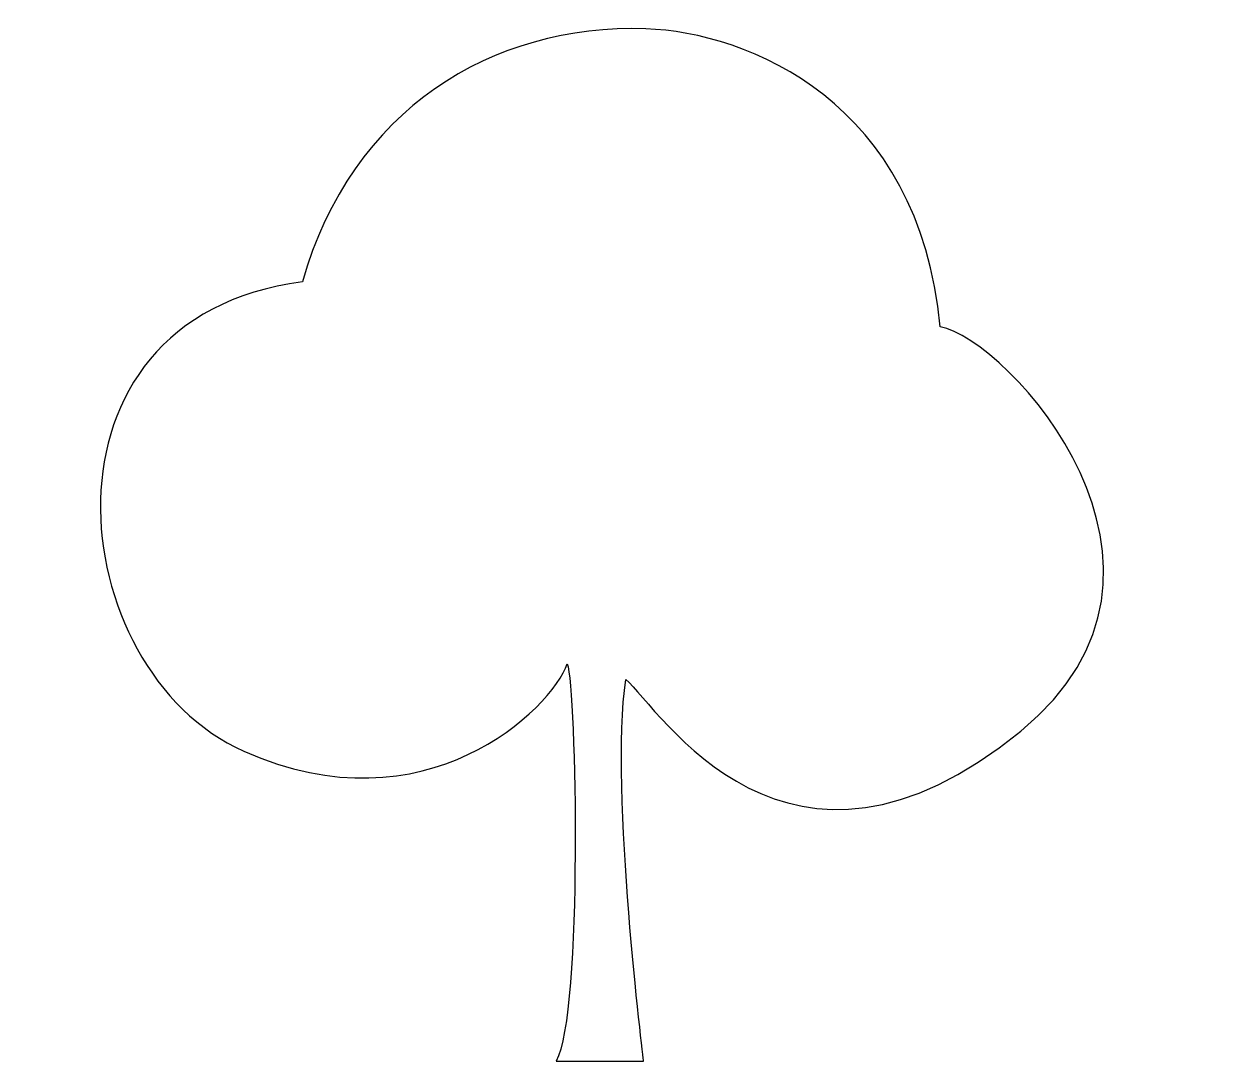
# Model space of a CAD drawing. Header units: centimetres. Extents: x -11.2 to 11.9, y -10 to 10.1.
import ezdxf

# ---------------------------------------------------------------- set-up
doc = ezdxf.new("R2010")
doc.units = ezdxf.units.CM
doc.header["$MEASUREMENT"] = 0
doc.layers.add('Camada 1', color=7, linetype='Continuous')

msp = doc.modelspace()

# ---------------------------------------------------------------- linework, layer by layer
at = {"layer": 'Camada 1'}
msp.add_open_spline([(0.80513, -9.98477), (0.80513, -9.98477), (-0.8886, -9.98477), (-0.8886, -9.98477), (-0.8886, -9.98477), (-0.36748, -9.07286), (-0.49781, -2.77577), (-0.67148, -2.29809), (-0.67148, -2.29809), (-0.97543, -3.16666), (-3.40738, -5.55519), (-6.92499, -3.99182), (-6.92499, -3.99182), (-10.44255, -2.42845), (-11.18087, 4.38949), (-5.79588, 5.08442), (-5.79588, 5.08442), (-4.84047, 8.42841), (-2.12804, 10.07647), (0.84598, 9.98082), (0.84598, 9.98082), (2.82493, 9.91716), (6.14662, 8.55874), (6.53751, 4.21595), (6.53751, 4.21595), (7.84032, 3.99883), (11.9348, -0.46739), (8.10088, -3.60093), (8.10088, -3.60093), (3.58442, -7.29226), (1.10913, -3.1667), (0.45768, -2.60213), (0.45768, -2.60213), (0.15367, -4.77351), (0.80513, -9.98477), (0.80513, -9.98477), (0.80513, -9.98477), (0.80513, -9.98477), (0.80513, -9.98477), (0.80513, -9.98477)], degree=3, knots=[0, 0, 0, 0, 0.09090909, 0.09090909, 0.09090909, 0.09090909, 0.18181818, 0.18181818, 0.18181818, 0.18181818, 0.27272727, 0.27272727, 0.27272727, 0.27272727, 0.36363636, 0.36363636, 0.36363636, 0.36363636, 0.45454545, 0.45454545, 0.45454545, 0.45454545, 0.54545455, 0.54545455, 0.54545455, 0.54545455, 0.63636364, 0.63636364, 0.63636364, 0.63636364, 0.72727273, 0.72727273, 0.72727273, 0.72727273, 0.81818182, 0.81818182, 0.81818182, 0.81818182, 1, 1, 1, 1], dxfattribs=at)

doc.saveas('drawing.dxf')
